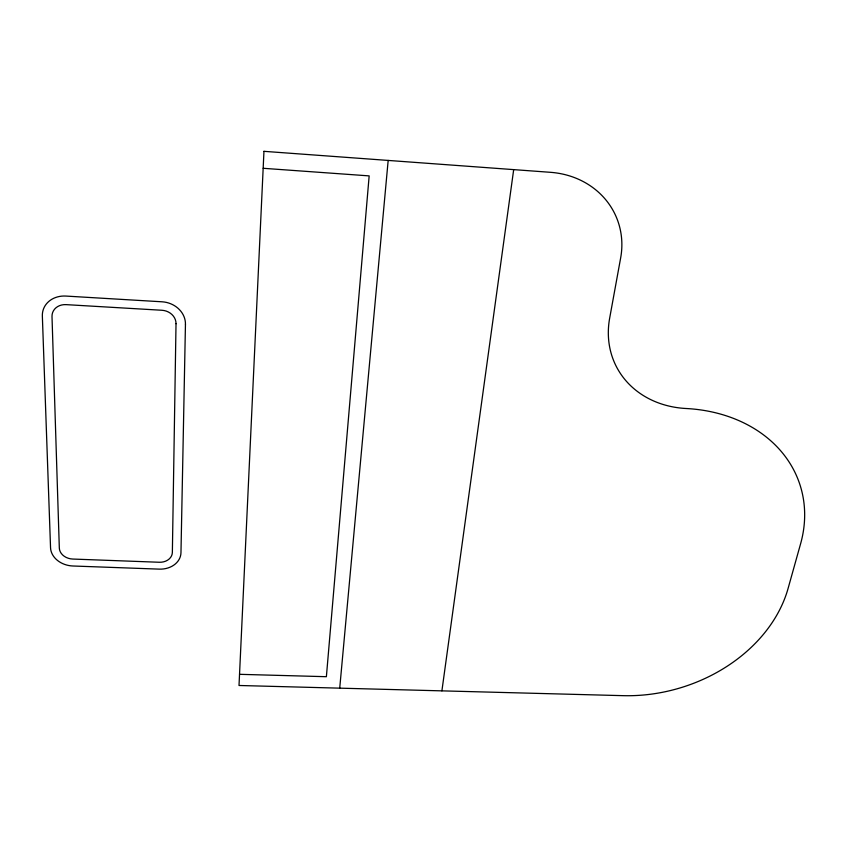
<?xml version="1.0" encoding="UTF-8"?>
<svg xmlns="http://www.w3.org/2000/svg" width="847" height="847" viewBox="0 0 847 847"><rect width="100%" height="100%" fill="white"/><g stroke="black" fill="none" stroke-linecap="round" stroke-linejoin="round"><path stroke-width="1.27" d="M339.721 688.156L388.17 160.422M441.901 690.866L513.684 169.622M239.532 674.318L326.381 676.7L369.165 175.89L263.163 168.288M176.017 323.702L172.365 552.35A12.959 10.429 5.1 0 1 159.331 562.26L72.757 559.052A13.203 10.482 8.5 0 1 59.322 548.073L52.006 316.545A14.611 12.514 17.4 0 1 66.119 304.634L161.978 310.267A14.272 12.493 12.4 0 1 176.017 323.702M185.451 324.253L180.972 552.678A21.609 17.385 5.1 0 1 159.257 569.131L72.937 565.997A22.001 17.469 8.5 0 1 50.545 547.734L42.35 315.984A24.351 20.857 17.4 0 1 65.886 296.069L162.063 301.797A23.78 20.826 12.4 0 1 185.451 324.253M263.957 151.327L239.013 685.488L623.159 695.662A147.071 115.478 -17 0 0 788.102 588.4L800.616 543.71A150.152 119.84 -18.4 0 0 686.144 408.508A99.279 84.213 -27.8 0 1 609.66 318.186L620.66 257.901A84.88 76.833 -22.7 0 0 550.529 172.322L263.957 151.327"/></g></svg>
